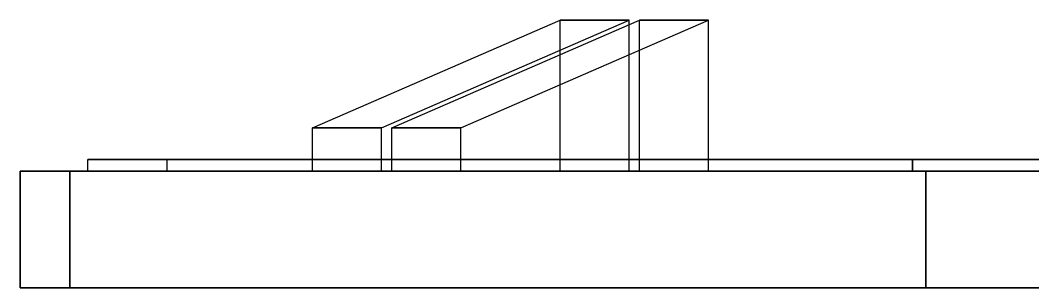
# Model space of a CAD drawing. Header units: millimetres. Extents: x -180 to 1414, y -663 to 972.
# Drawn here: x 533.5 to 585.5, y 830 to 843.8 of the extents above; entities that cross this region are included whole.
import ezdxf

# ---------------------------------------------------------------- set-up
doc = ezdxf.new("R2010")
doc.units = ezdxf.units.MM
doc.layers.add('SIDE', color=8, linetype='Continuous')

msp = doc.modelspace()

# ---------------------------------------------------------------- linework, layer by layer
at = {"layer": 'SIDE'}
for p, q in [((548.542, 838.227), (561.27, 843.773)), ((548.542, 838.227), (561.27, 843.773)), ((552.078, 838.227), (564.806, 843.773)), ((552.078, 838.227), (564.806, 843.773)), ((552.615, 838.227), (565.343, 843.773)), ((552.615, 838.227), (565.343, 843.773)), ((556.151, 838.227), (568.879, 843.773)), ((556.151, 838.227), (568.879, 843.773)), ((561.27, 836), (561.27, 843.773)), ((564.806, 843.773), (561.27, 843.773)), ((561.27, 836), (561.27, 843.773)), ((561.27, 843.773), (564.806, 843.773)), ((564.806, 836), (564.806, 843.773)), ((564.806, 836), (564.806, 843.773)), ((565.343, 836), (565.343, 843.773)), ((568.879, 843.773), (565.343, 843.773)), ((565.343, 836), (565.343, 843.773)), ((565.343, 843.773), (568.879, 843.773)), ((568.879, 836), (568.879, 843.773)), ((568.879, 836), (568.879, 843.773)), ((548.542, 836), (548.542, 838.227)), ((548.542, 838.227), (552.078, 838.227)), ((548.542, 836), (548.542, 838.227)), ((552.078, 838.227), (548.542, 838.227)), ((552.078, 836), (552.078, 838.227)), ((552.078, 836), (552.078, 838.227)), ((552.615, 836), (552.615, 838.227)), ((552.615, 838.227), (556.151, 838.227)), ((552.615, 836), (552.615, 838.227)), ((556.151, 838.227), (552.615, 838.227)), ((556.151, 836), (556.151, 838.227)), ((556.151, 836), (556.151, 838.227)), ((541.071, 836.6), (536.998, 836.6)), ((536.998, 836), (536.998, 836.6)), ((536.998, 836.6), (549.5, 836.6)), ((549.5, 836.6), (536.998, 836.6)), ((536.998, 836), (536.998, 836.6)), ((536.998, 836.6), (541.071, 836.6)), ((559.682, 836.6), (541.071, 836.6)), ((541.071, 836), (541.071, 836.6)), ((541.071, 836), (541.071, 836.6)), ((541.071, 836.6), (559.682, 836.6)), ((549.5, 836.6), (579.368, 836.6)), ((579.368, 836.6), (549.5, 836.6)), ((597.696, 836.6), (559.682, 836.6)), ((559.682, 836.6), (597.696, 836.6)), ((579.368, 836.6), (579.368, 836)), ((579.368, 836.6), (590.201, 836.6)), ((579.368, 836), (579.368, 836.6)), ((590.201, 836.6), (579.368, 836.6)), ((536.065, 836), (533.519, 836)), ((533.519, 830), (533.519, 836)), ((533.519, 836), (548.227, 836)), ((548.227, 836), (533.519, 836)), ((533.519, 836), (533.519, 830)), ((533.519, 836), (536.065, 836)), ((560.955, 836), (536.065, 836)), ((536.065, 836), (536.065, 830)), ((536.065, 830), (536.065, 836)), ((536.065, 836), (560.955, 836)), ((541.071, 836), (536.998, 836)), ((536.998, 836), (549.5, 836)), ((549.5, 836), (536.998, 836)), ((536.998, 836), (541.071, 836)), ((559.682, 836), (541.071, 836)), ((541.071, 836), (559.682, 836)), ((548.227, 836), (580.047, 836)), ((580.047, 836), (548.227, 836)), ((548.542, 836), (561.27, 836)), ((548.542, 836), (552.078, 836)), ((548.542, 836), (561.27, 836)), ((548.542, 836), (552.078, 836)), ((549.5, 836), (579.368, 836)), ((579.368, 836), (549.5, 836)), ((564.806, 836), (552.078, 836)), ((564.806, 836), (552.078, 836)), ((552.615, 836), (565.343, 836)), ((552.615, 836), (556.151, 836)), ((556.151, 836), (552.615, 836)), ((565.343, 836), (552.615, 836)), ((568.879, 836), (556.151, 836)), ((556.151, 836), (568.879, 836)), ((597.696, 836), (559.682, 836)), ((559.682, 836), (597.696, 836)), ((605.503, 836), (560.955, 836)), ((560.955, 836), (605.503, 836)), ((564.806, 836), (561.27, 836)), ((561.27, 836), (564.806, 836)), ((568.879, 836), (565.343, 836)), ((565.343, 836), (568.879, 836)), ((579.368, 836), (590.201, 836)), ((579.368, 836), (590.201, 836)), ((580.047, 830), (580.047, 836)), ((580.047, 836), (598.629, 836)), ((580.047, 836), (598.629, 836)), ((580.047, 836), (580.047, 830)), ((536.065, 830), (533.519, 830)), ((533.519, 830), (548.227, 830)), ((548.227, 830), (533.519, 830)), ((533.519, 830), (536.065, 830)), ((560.955, 830), (536.065, 830)), ((536.065, 830), (560.955, 830)), ((548.227, 830), (580.047, 830)), ((580.047, 830), (548.227, 830)), ((605.503, 830), (560.955, 830)), ((560.955, 830), (605.503, 830)), ((580.047, 830), (598.629, 830)), ((598.629, 830), (580.047, 830))]:
    msp.add_line(p, q, dxfattribs=at)

doc.saveas('drawing.dxf')
